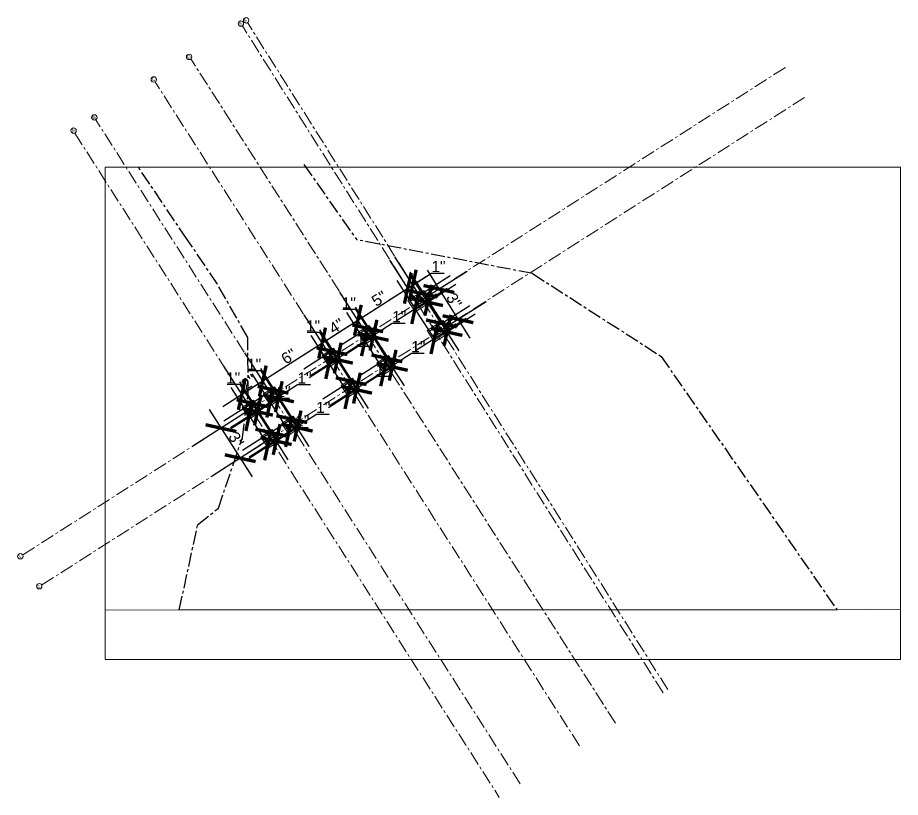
# Model space of a CAD drawing. Header units: metres. Extents: x 251860 to 269438, y 1966787 to 1972367.
# Drawn here: x 257310 to 257389.2, y 1970611 to 1970680.9 of the extents above; entities that cross this region are included whole.
import ezdxf

# ---------------------------------------------------------------- set-up
doc = ezdxf.new("R2010")
doc.units = ezdxf.units.M
doc.header["$MEASUREMENT"] = 0
doc.header["$PDMODE"] = 3
doc.header["$PDSIZE"] = -2
doc.linetypes.add('CENTER', pattern=[2, 1.25, -0.25, 0.25, -0.25])
doc.linetypes.add('HIDDEN', pattern=[9.525, 6.35, -3.175])
doc.layers.get('0').update_dxf_attribs({"linetype": 'CONTINUOUS', "lineweight": 100})
doc.layers.get('Defpoints').update_dxf_attribs({"linetype": 'CONTINUOUS'})
for name, color, linetype, lineweight in [('boundary', 1, 'CONTINUOUS', 35), ('JSP Col Cent', 45, 'CONTINUOUS', 5), ('JSP Grid No', 7, 'CONTINUOUS', 5), ('JSP PCC Marking', 9, 'CONTINUOUS', 5), ('JSP Pit Marking', 21, 'CONTINUOUS', 5), ('Wall', 7, 'CONTINUOUS', 20)]:
    doc.layers.add(name, color=color, linetype=linetype, lineweight=lineweight)
doc.styles.add('ARIAL', font='arial.ttf')
doc.styles.add('JSP', font='GOTHIC.TTF')
doc.dimstyles.new('dim style', dxfattribs={"dimtxt": 1, "dimasz": 2, "dimexe": 3, "dimexo": 0, "dimgap": 0.09, "dimtad": 1, "dimtoh": 1, "dimdec": 0, "dimzin": 0, "dimdsep": 46, "dimlunit": 4, "dimtxsty": 'ARIAL', "dimblk": 'ARCHTICK', "dimcen": 0.09, "dimdle": 2, "dimclrd": 5, "dimclre": 5, "dimclrt": 5, "dimadec": 0, "dimazin": 0, "dimtfac": 0.5, "dimtdec": 0, "dimtofl": 0, "dimtmove": 0, "dimatfit": 3, "dimfxl": 2, "dimtolj": 1, "dimtzin": 0, "dimarcsym": 1})

# ---------------------------------------------------------------- blocks, each defined once
blk = doc.blocks.new('A$C48713f20')
at = {"layer": 'Wall', "ltscale": 2, "true_color": 0x991b1e}
h = blk.add_hatch(color=244, dxfattribs=at)
h.dxf.hatch_style = 1
h.paths.add_polyline_path([(9, 12), (0, 12), (0, 0), (9, 0)])
at = {"layer": 'Wall', "ltscale": 2}
blk.add_lwpolyline([(0, 12), (9, 12), (9, 0), (0, 0)], close=True, dxfattribs=at)
blk = doc.blocks.new('_ArchTick')
at = {"color": 0, "linetype": 'ByBlock', "const_width": 0.15}
blk.add_lwpolyline([(-0.5, -0.5), (0.5, 0.5)], dxfattribs=at)
blk = doc.blocks.new('*D50')
at = {"layer": 'Defpoints', "color": 0, "ltscale": 2, "transparency": 16777216}
for p in [(257330.937, 1970645.824), (257332.662, 1970643.126), (257329.965, 1970641.403)]:
    blk.add_point(p, dxfattribs=at)
at = {"layer": 'Wall', "color": 5, "lineweight": -2, "ltscale": 2, "transparency": 16777216}
for p, q in [((257330.937, 1970645.824), (257325.713, 1970642.484)), ((257327.164, 1970645.785), (257331.042, 1970639.718)), ((257332.662, 1970643.126), (257327.437, 1970639.787))]:
    blk.add_line(p, q, dxfattribs=at)
at = {"layer": 'Wall', "color": 5, "lineweight": -2, "ltscale": 2, "transparency": 16777216, "xscale": 2, "yscale": 2, "zscale": 2}
for p, rotation in [((257328.241, 1970644.1), 122.5858946726183), ((257329.965, 1970641.403), 302.5858946726184)]:
    blk.add_blockref('_ArchTick', p, dxfattribs=dict(at, rotation=rotation))
at = {"layer": 'Wall', "color": 5, "ltscale": 2, "transparency": 16777216, "insert": (257329.609, 1970643.075), "char_height": 1, "attachment_point": 5, "rotation": 302.58589, "style": 'ARIAL'}
blk.add_mtext('\\A1;3"', dxfattribs=at)
blk = doc.blocks.new('*D51')
at = {"layer": 'Defpoints', "color": 0, "ltscale": 2, "transparency": 16777216}
for p in [(257331.988, 1970648.333), (257332.822, 1970647.028), (257330.937, 1970645.824)]:
    blk.add_point(p, dxfattribs=at)
at = {"layer": 'Wall', "color": 5, "lineweight": -2, "ltscale": 2, "transparency": 16777216}
for p, q in [((257332.822, 1970647.028), (257330.372, 1970650.861)), ((257328.418, 1970646.052), (257333.673, 1970649.41)), ((257330.937, 1970645.824), (257328.488, 1970649.656))]:
    blk.add_line(p, q, dxfattribs=at)
at = {"layer": 'Wall', "color": 5, "lineweight": -2, "ltscale": 2, "transparency": 16777216, "xscale": 2, "yscale": 2, "zscale": 2}
for p, rotation in [((257331.988, 1970648.333), 32.58589467348429), ((257330.103, 1970647.129), 212.5858946734843)]:
    blk.add_blockref('_ArchTick', p, dxfattribs=dict(at, rotation=rotation))
at = {"layer": 'Wall', "color": 5, "ltscale": 2, "transparency": 16777216, "insert": (257330.727, 1970648.23), "char_height": 1, "attachment_point": 5, "rotation": 32.58589, "style": 'ARIAL'}
blk.add_mtext('\\A1;2"', dxfattribs=at)
blk = doc.blocks.new('*D52')
at = {"layer": 'Defpoints', "color": 0, "ltscale": 2, "transparency": 16777216}
for p in [(257337.315, 1970651.738), (257338.149, 1970650.433), (257332.822, 1970647.028)]:
    blk.add_point(p, dxfattribs=at)
at = {"layer": 'Wall', "color": 5, "lineweight": -2, "ltscale": 2, "transparency": 16777216}
for p, q in [((257338.149, 1970650.433), (257335.699, 1970654.266)), ((257330.302, 1970647.256), (257339, 1970652.815)), ((257332.822, 1970647.028), (257330.372, 1970650.861))]:
    blk.add_line(p, q, dxfattribs=at)
at = {"layer": 'Wall', "color": 5, "lineweight": -2, "ltscale": 2, "transparency": 16777216, "xscale": 2, "yscale": 2, "zscale": 2}
for p, rotation in [((257337.315, 1970651.738), 32.58589467312824), ((257331.988, 1970648.333), 212.5858946731282)]:
    blk.add_blockref('_ArchTick', p, dxfattribs=dict(at, rotation=rotation))
at = {"layer": 'Wall', "color": 5, "ltscale": 2, "transparency": 16777216, "insert": (257334.328, 1970650.542), "char_height": 1, "attachment_point": 5, "rotation": 32.58589, "style": 'ARIAL'}
blk.add_mtext('\\A1;6"', dxfattribs=at)
blk = doc.blocks.new('*D53')
at = {"layer": 'Defpoints', "color": 0, "ltscale": 2, "transparency": 16777216}
for p in [(257340.524, 1970653.789), (257341.358, 1970652.485), (257338.149, 1970650.433)]:
    blk.add_point(p, dxfattribs=at)
at = {"layer": 'Wall', "color": 5, "lineweight": -2, "ltscale": 2, "transparency": 16777216}
for p, q in [((257341.358, 1970652.485), (257338.908, 1970656.317)), ((257335.63, 1970650.661), (257342.209, 1970654.867)), ((257338.149, 1970650.433), (257335.699, 1970654.266))]:
    blk.add_line(p, q, dxfattribs=at)
at = {"layer": 'Wall', "color": 5, "lineweight": -2, "ltscale": 2, "transparency": 16777216, "xscale": 2, "yscale": 2, "zscale": 2}
for p, rotation in [((257340.524, 1970653.789), 32.58589466905501), ((257337.315, 1970651.738), 212.585894669055)]:
    blk.add_blockref('_ArchTick', p, dxfattribs=dict(at, rotation=rotation))
at = {"layer": 'Wall', "color": 5, "ltscale": 2, "transparency": 16777216, "insert": (257338.602, 1970653.261), "char_height": 1, "attachment_point": 5, "rotation": 32.58589, "style": 'ARIAL'}
blk.add_mtext('\\A1;4"', dxfattribs=at)
blk = doc.blocks.new('*D54')
at = {"layer": 'Defpoints', "color": 0, "ltscale": 2, "transparency": 16777216}
for p in [(257346.29, 1970655.637), (257349.508, 1970653.88), (257347.997, 1970652.929)]:
    blk.add_point(p, dxfattribs=at)
at = {"layer": 'Wall', "color": 5, "lineweight": -2, "ltscale": 2, "transparency": 16777216}
for p, q in [((257346.29, 1970655.637), (257350.339, 1970658.188)), ((257346.735, 1970658.281), (257350.574, 1970652.188)), ((257347.997, 1970652.929), (257352.046, 1970655.48))]:
    blk.add_line(p, q, dxfattribs=at)
at = {"layer": 'Wall', "color": 5, "lineweight": -2, "ltscale": 2, "transparency": 16777216, "xscale": 2, "yscale": 2, "zscale": 2}
for p, rotation in [((257347.801, 1970656.589), 122.2135382044136), ((257349.508, 1970653.88), 302.2135382044136)]:
    blk.add_blockref('_ArchTick', p, dxfattribs=dict(at, rotation=rotation))
at = {"layer": 'Wall', "color": 5, "ltscale": 2, "transparency": 16777216, "insert": (257349.163, 1970655.555), "char_height": 1, "attachment_point": 5, "rotation": 302.21354, "style": 'ARIAL'}
blk.add_mtext('\\A1;3"', dxfattribs=at)
blk = doc.blocks.new('*D55')
at = {"layer": 'Defpoints', "color": 0, "ltscale": 2, "transparency": 16777216}
for p in [(257345.005, 1970656.654), (257345.839, 1970655.349), (257341.357, 1970652.486)]:
    blk.add_point(p, dxfattribs=at)
at = {"layer": 'Wall', "color": 5, "lineweight": -2, "ltscale": 2, "transparency": 16777216}
for p, q in [((257345.839, 1970655.349), (257343.389, 1970659.181)), ((257338.839, 1970652.712), (257346.69, 1970657.731)), ((257341.357, 1970652.486), (257338.908, 1970656.317))]:
    blk.add_line(p, q, dxfattribs=at)
at = {"layer": 'Wall', "color": 5, "lineweight": -2, "ltscale": 2, "transparency": 16777216, "xscale": 2, "yscale": 2, "zscale": 2}
for p, rotation in [((257345.005, 1970656.654), 32.58589452513453), ((257340.524, 1970653.789), 212.5858945251345)]:
    blk.add_blockref('_ArchTick', p, dxfattribs=dict(at, rotation=rotation))
at = {"layer": 'Wall', "color": 5, "ltscale": 2, "transparency": 16777216, "insert": (257342.442, 1970655.726), "char_height": 1, "attachment_point": 5, "rotation": 32.58589, "style": 'ARIAL'}
blk.add_mtext('\\A1;5"', dxfattribs=at)
blk = doc.blocks.new('*D56')
at = {"layer": 'Defpoints', "color": 0, "ltscale": 2, "transparency": 16777216}
for p in [(257345.456, 1970656.942), (257346.292, 1970655.634), (257345.839, 1970655.349)]:
    blk.add_point(p, dxfattribs=at)
at = {"layer": 'Wall', "color": 5, "lineweight": -2, "ltscale": 2, "transparency": 16777216}
for p, q in [((257346.292, 1970655.634), (257343.841, 1970659.47)), ((257345.839, 1970655.349), (257343.389, 1970659.181)), ((257345.456, 1970656.942), (257347.142, 1970658.019)), ((257347.142, 1970658.019), (257348.287, 1970658.019)), ((257343.32, 1970655.576), (257345.456, 1970656.942))]:
    blk.add_line(p, q, dxfattribs=at)
at = {"layer": 'Wall', "color": 5, "lineweight": -2, "ltscale": 2, "transparency": 16777216, "xscale": 2, "yscale": 2, "zscale": 2}
for p, rotation in [((257345.005, 1970656.654), 212.5858945251345), ((257345.456, 1970656.942), 32.58589452513453)]:
    blk.add_blockref('_ArchTick', p, dxfattribs=dict(at, rotation=rotation))
at = {"layer": 'Wall', "color": 5, "ltscale": 2, "transparency": 16777216, "insert": (257347.759, 1970658.611), "char_height": 1, "attachment_point": 5, "style": 'ARIAL'}
blk.add_mtext('\\A1;1"', dxfattribs=at)
blk = doc.blocks.new('*D57')
at = {"layer": 'Defpoints', "color": 0, "ltscale": 2, "transparency": 16777216}
for p in [(257331.546, 1970645.721), (257331.606, 1970645.627), (257330.835, 1970645.135)]:
    blk.add_point(p, dxfattribs=at)
at = {"layer": 'Wall', "color": 5, "lineweight": -2, "ltscale": 2, "transparency": 16777216}
for p, q in [((257330.835, 1970645.135), (257329.159, 1970647.757)), ((257331.606, 1970645.627), (257329.93, 1970648.249)), ((257331.546, 1970645.721), (257333.231, 1970646.798)), ((257333.231, 1970646.798), (257334.376, 1970646.798)), ((257329.09, 1970644.152), (257331.546, 1970645.721))]:
    blk.add_line(p, q, dxfattribs=at)
at = {"layer": 'Wall', "color": 5, "lineweight": -2, "ltscale": 2, "transparency": 16777216, "xscale": 2, "yscale": 2, "zscale": 2}
for p, rotation in [((257330.775, 1970645.229), 212.5858945251345), ((257331.546, 1970645.721), 32.58589452513453)]:
    blk.add_blockref('_ArchTick', p, dxfattribs=dict(at, rotation=rotation))
at = {"layer": 'Wall', "color": 5, "ltscale": 2, "transparency": 16777216, "insert": (257333.848, 1970647.391), "char_height": 1, "attachment_point": 5, "style": 'ARIAL'}
blk.add_mtext('\\A1;1"', dxfattribs=at)
blk = doc.blocks.new('*D58')
at = {"layer": 'Defpoints', "color": 0, "ltscale": 2, "transparency": 16777216}
for p in [(257331.025, 1970646.341), (257331.114, 1970646.397), (257331.606, 1970645.627)]:
    blk.add_point(p, dxfattribs=at)
at = {"layer": 'Wall', "color": 5, "lineweight": -2, "ltscale": 2, "transparency": 16777216}
for p, q in [((257329.948, 1970648.026), (257328.802, 1970648.026)), ((257331.025, 1970646.341), (257329.948, 1970648.026)), ((257331.114, 1970646.397), (257328.497, 1970644.725)), ((257332.594, 1970643.885), (257331.025, 1970646.341)), ((257331.606, 1970645.627), (257328.989, 1970643.955))]:
    blk.add_line(p, q, dxfattribs=at)
at = {"layer": 'Wall', "color": 5, "lineweight": -2, "ltscale": 2, "transparency": 16777216, "xscale": 2, "yscale": 2, "zscale": 2}
for p, rotation in [((257331.025, 1970646.341), 122.5858947971544), ((257331.517, 1970645.57), 302.5858947971544)]:
    blk.add_blockref('_ArchTick', p, dxfattribs=dict(at, rotation=rotation))
at = {"layer": 'Wall', "color": 5, "ltscale": 2, "transparency": 16777216, "insert": (257329.33, 1970648.618), "char_height": 1, "attachment_point": 5, "style": 'ARIAL'}
blk.add_mtext('\\A1;1"', dxfattribs=at)
blk = doc.blocks.new('*D32')
at = {"layer": 'Defpoints', "color": 0, "ltscale": 2, "transparency": 16777216}
for p in [(257333.231, 1970643.085), (257333.291, 1970642.991), (257332.52, 1970642.498)]:
    blk.add_point(p, dxfattribs=at)
at = {"layer": 'Wall', "color": 5, "lineweight": -2, "ltscale": 2, "transparency": 16777216}
for p, q in [((257333.291, 1970642.991), (257331.615, 1970645.613)), ((257332.52, 1970642.498), (257330.844, 1970645.121)), ((257333.231, 1970643.085), (257334.916, 1970644.162)), ((257334.916, 1970644.162), (257336.061, 1970644.162)), ((257330.775, 1970641.516), (257333.231, 1970643.085))]:
    blk.add_line(p, q, dxfattribs=at)
at = {"layer": 'Wall', "color": 5, "lineweight": -2, "ltscale": 2, "transparency": 16777216, "xscale": 2, "yscale": 2, "zscale": 2}
for p, rotation in [((257333.231, 1970643.085), 32.58589452513453), ((257332.46, 1970642.593), 212.5858945251345)]:
    blk.add_blockref('_ArchTick', p, dxfattribs=dict(at, rotation=rotation))
at = {"layer": 'Wall', "color": 5, "ltscale": 2, "transparency": 16777216, "insert": (257335.533, 1970644.754), "char_height": 1, "attachment_point": 5, "style": 'ARIAL'}
blk.add_mtext('\\A1;1"', dxfattribs=at)
blk = doc.blocks.new('*D33')
at = {"layer": 'Defpoints', "color": 0, "ltscale": 2, "transparency": 16777216}
for p in [(257332.71, 1970643.705), (257332.798, 1970643.761), (257333.291, 1970642.991)]:
    blk.add_point(p, dxfattribs=at)
at = {"layer": 'Wall', "color": 5, "lineweight": -2, "ltscale": 2, "transparency": 16777216}
for p, q in [((257331.633, 1970645.39), (257330.487, 1970645.39)), ((257332.71, 1970643.705), (257331.633, 1970645.39)), ((257332.798, 1970643.761), (257330.182, 1970642.089)), ((257334.279, 1970641.249), (257332.71, 1970643.705)), ((257333.291, 1970642.991), (257330.674, 1970641.319))]:
    blk.add_line(p, q, dxfattribs=at)
at = {"layer": 'Wall', "color": 5, "lineweight": -2, "ltscale": 2, "transparency": 16777216, "xscale": 2, "yscale": 2, "zscale": 2}
for p, rotation in [((257332.71, 1970643.705), 122.5858947971544), ((257333.202, 1970642.934), 302.5858947971544)]:
    blk.add_blockref('_ArchTick', p, dxfattribs=dict(at, rotation=rotation))
at = {"layer": 'Wall', "color": 5, "ltscale": 2, "transparency": 16777216, "insert": (257331.015, 1970645.982), "char_height": 1, "attachment_point": 5, "style": 'ARIAL'}
blk.add_mtext('\\A1;1"', dxfattribs=at)
blk = doc.blocks.new('*D34')
at = {"layer": 'Defpoints', "color": 0, "ltscale": 2, "transparency": 16777216}
for p in [(257334.404, 1970643.703), (257335.115, 1970644.29), (257335.175, 1970644.195)]:
    blk.add_point(p, dxfattribs=at)
at = {"layer": 'Wall', "color": 5, "lineweight": -2, "ltscale": 2, "transparency": 16777216}
for p, q in [((257335.175, 1970644.195), (257333.499, 1970646.817)), ((257334.404, 1970643.703), (257332.729, 1970646.325)), ((257335.115, 1970644.29), (257336.8, 1970645.367)), ((257336.8, 1970645.367), (257337.945, 1970645.367)), ((257332.659, 1970642.72), (257335.115, 1970644.29))]:
    blk.add_line(p, q, dxfattribs=at)
at = {"layer": 'Wall', "color": 5, "lineweight": -2, "ltscale": 2, "transparency": 16777216, "xscale": 2, "yscale": 2, "zscale": 2}
for p, rotation in [((257334.344, 1970643.797), 212.5858945251345), ((257335.115, 1970644.29), 32.58589452513453)]:
    blk.add_blockref('_ArchTick', p, dxfattribs=dict(at, rotation=rotation))
at = {"layer": 'Wall', "color": 5, "ltscale": 2, "transparency": 16777216, "insert": (257337.417, 1970645.959), "char_height": 1, "attachment_point": 5, "style": 'ARIAL'}
blk.add_mtext('\\A1;1"', dxfattribs=at)
blk = doc.blocks.new('*D35')
at = {"layer": 'Defpoints', "color": 0, "ltscale": 2, "transparency": 16777216}
for p in [(257334.594, 1970644.909), (257334.683, 1970644.966), (257335.175, 1970644.195)]:
    blk.add_point(p, dxfattribs=at)
at = {"layer": 'Wall', "color": 5, "lineweight": -2, "ltscale": 2, "transparency": 16777216}
for p, q in [((257333.517, 1970646.594), (257332.372, 1970646.594)), ((257334.594, 1970644.909), (257333.517, 1970646.594)), ((257334.683, 1970644.966), (257332.066, 1970643.293)), ((257336.163, 1970642.453), (257334.594, 1970644.909)), ((257335.175, 1970644.195), (257332.559, 1970642.523))]:
    blk.add_line(p, q, dxfattribs=at)
at = {"layer": 'Wall', "color": 5, "lineweight": -2, "ltscale": 2, "transparency": 16777216, "xscale": 2, "yscale": 2, "zscale": 2}
for p, rotation in [((257334.594, 1970644.909), 122.5858947971544), ((257335.086, 1970644.139), 302.5858947971544)]:
    blk.add_blockref('_ArchTick', p, dxfattribs=dict(at, rotation=rotation))
at = {"layer": 'Wall', "color": 5, "ltscale": 2, "transparency": 16777216, "insert": (257332.899, 1970647.186), "char_height": 1, "attachment_point": 5, "style": 'ARIAL'}
blk.add_mtext('\\A1;1"', dxfattribs=at)
blk = doc.blocks.new('*D36')
at = {"layer": 'Defpoints', "color": 0, "ltscale": 2, "transparency": 16777216}
for p in [(257333.43, 1970646.926), (257333.49, 1970646.831), (257332.72, 1970646.339)]:
    blk.add_point(p, dxfattribs=at)
at = {"layer": 'Wall', "color": 5, "lineweight": -2, "ltscale": 2, "transparency": 16777216}
for p, q in [((257333.49, 1970646.831), (257331.814, 1970649.453)), ((257332.72, 1970646.339), (257331.044, 1970648.961)), ((257333.43, 1970646.926), (257335.115, 1970648.003)), ((257335.115, 1970648.003), (257336.26, 1970648.003)), ((257330.974, 1970645.356), (257333.43, 1970646.926))]:
    blk.add_line(p, q, dxfattribs=at)
at = {"layer": 'Wall', "color": 5, "lineweight": -2, "ltscale": 2, "transparency": 16777216, "xscale": 2, "yscale": 2, "zscale": 2}
for p, rotation in [((257333.43, 1970646.926), 32.58589452513453), ((257332.659, 1970646.433), 212.5858945251345)]:
    blk.add_blockref('_ArchTick', p, dxfattribs=dict(at, rotation=rotation))
at = {"layer": 'Wall', "color": 5, "ltscale": 2, "transparency": 16777216, "insert": (257335.733, 1970648.595), "char_height": 1, "attachment_point": 5, "style": 'ARIAL'}
blk.add_mtext('\\A1;1"', dxfattribs=at)
blk = doc.blocks.new('*D37')
at = {"layer": 'Defpoints', "color": 0, "ltscale": 2, "transparency": 16777216}
for p in [(257332.909, 1970647.545), (257332.998, 1970647.602), (257333.49, 1970646.831)]:
    blk.add_point(p, dxfattribs=at)
at = {"layer": 'Wall', "color": 5, "lineweight": -2, "ltscale": 2, "transparency": 16777216}
for p, q in [((257331.832, 1970649.23), (257330.687, 1970649.23)), ((257332.909, 1970647.545), (257331.832, 1970649.23)), ((257332.998, 1970647.602), (257330.381, 1970645.929)), ((257334.478, 1970645.09), (257332.909, 1970647.545)), ((257333.49, 1970646.831), (257330.874, 1970645.159))]:
    blk.add_line(p, q, dxfattribs=at)
at = {"layer": 'Wall', "color": 5, "lineweight": -2, "ltscale": 2, "transparency": 16777216, "xscale": 2, "yscale": 2, "zscale": 2}
for p, rotation in [((257332.909, 1970647.545), 122.5858947971544), ((257333.401, 1970646.775), 302.5858947971544)]:
    blk.add_blockref('_ArchTick', p, dxfattribs=dict(at, rotation=rotation))
at = {"layer": 'Wall', "color": 5, "ltscale": 2, "transparency": 16777216, "insert": (257331.214, 1970649.822), "char_height": 1, "attachment_point": 5, "style": 'ARIAL'}
blk.add_mtext('\\A1;1"', dxfattribs=at)
blk = doc.blocks.new('*D38')
at = {"layer": 'Defpoints', "color": 0, "ltscale": 2, "transparency": 16777216}
for p in [(257340.442, 1970647.695), (257340.502, 1970647.6), (257339.732, 1970647.108)]:
    blk.add_point(p, dxfattribs=at)
at = {"layer": 'Wall', "color": 5, "lineweight": -2, "ltscale": 2, "transparency": 16777216}
for p, q in [((257340.502, 1970647.6), (257338.826, 1970650.222)), ((257339.732, 1970647.108), (257338.056, 1970649.73)), ((257340.442, 1970647.695), (257342.127, 1970648.772)), ((257342.127, 1970648.772), (257343.272, 1970648.772)), ((257337.986, 1970646.125), (257340.442, 1970647.695))]:
    blk.add_line(p, q, dxfattribs=at)
at = {"layer": 'Wall', "color": 5, "lineweight": -2, "ltscale": 2, "transparency": 16777216, "xscale": 2, "yscale": 2, "zscale": 2}
for p, rotation in [((257340.442, 1970647.695), 32.58589452513453), ((257339.672, 1970647.202), 212.5858945251345)]:
    blk.add_blockref('_ArchTick', p, dxfattribs=dict(at, rotation=rotation))
at = {"layer": 'Wall', "color": 5, "ltscale": 2, "transparency": 16777216, "insert": (257342.745, 1970649.364), "char_height": 1, "attachment_point": 5, "style": 'ARIAL'}
blk.add_mtext('\\A1;1"', dxfattribs=at)
blk = doc.blocks.new('*D39')
at = {"layer": 'Defpoints', "color": 0, "ltscale": 2, "transparency": 16777216}
for p in [(257339.921, 1970648.314), (257340.01, 1970648.371), (257340.502, 1970647.6)]:
    blk.add_point(p, dxfattribs=at)
at = {"layer": 'Wall', "color": 5, "lineweight": -2, "ltscale": 2, "transparency": 16777216}
for p, q in [((257338.844, 1970649.999), (257337.699, 1970649.999)), ((257339.921, 1970648.314), (257338.844, 1970649.999)), ((257340.01, 1970648.371), (257337.394, 1970646.698)), ((257341.491, 1970645.859), (257339.921, 1970648.314)), ((257340.502, 1970647.6), (257337.886, 1970645.928))]:
    blk.add_line(p, q, dxfattribs=at)
at = {"layer": 'Wall', "color": 5, "lineweight": -2, "ltscale": 2, "transparency": 16777216, "xscale": 2, "yscale": 2, "zscale": 2}
for p, rotation in [((257339.921, 1970648.314), 122.5858947971544), ((257340.414, 1970647.544), 302.5858947971544)]:
    blk.add_blockref('_ArchTick', p, dxfattribs=dict(at, rotation=rotation))
at = {"layer": 'Wall', "color": 5, "ltscale": 2, "transparency": 16777216, "insert": (257338.227, 1970650.591), "char_height": 1, "attachment_point": 5, "style": 'ARIAL'}
blk.add_mtext('\\A1;1"', dxfattribs=at)
blk = doc.blocks.new('*D40')
at = {"layer": 'Defpoints', "color": 0, "ltscale": 2, "transparency": 16777216}
for p in [(257338.719, 1970650.39), (257338.78, 1970650.296), (257338.009, 1970649.803)]:
    blk.add_point(p, dxfattribs=at)
at = {"layer": 'Wall', "color": 5, "lineweight": -2, "ltscale": 2, "transparency": 16777216}
for p, q in [((257338.009, 1970649.803), (257336.333, 1970652.425)), ((257338.78, 1970650.296), (257337.104, 1970652.918)), ((257338.719, 1970650.39), (257340.404, 1970651.467)), ((257340.404, 1970651.467), (257341.55, 1970651.467)), ((257336.264, 1970648.82), (257338.719, 1970650.39))]:
    blk.add_line(p, q, dxfattribs=at)
at = {"layer": 'Wall', "color": 5, "lineweight": -2, "ltscale": 2, "transparency": 16777216, "xscale": 2, "yscale": 2, "zscale": 2}
for p, rotation in [((257337.949, 1970649.897), 212.5858945251345), ((257338.719, 1970650.39), 32.58589452513453)]:
    blk.add_blockref('_ArchTick', p, dxfattribs=dict(at, rotation=rotation))
at = {"layer": 'Wall', "color": 5, "ltscale": 2, "transparency": 16777216, "insert": (257341.022, 1970652.059), "char_height": 1, "attachment_point": 5, "style": 'ARIAL'}
blk.add_mtext('\\A1;1"', dxfattribs=at)
blk = doc.blocks.new('*D41')
at = {"layer": 'Defpoints', "color": 0, "ltscale": 2, "transparency": 16777216}
for p in [(257338.199, 1970651.009), (257338.287, 1970651.066), (257338.78, 1970650.296)]:
    blk.add_point(p, dxfattribs=at)
at = {"layer": 'Wall', "color": 5, "lineweight": -2, "ltscale": 2, "transparency": 16777216}
for p, q in [((257337.121, 1970652.694), (257335.976, 1970652.694)), ((257338.199, 1970651.009), (257337.121, 1970652.694)), ((257338.287, 1970651.066), (257335.671, 1970649.393)), ((257339.768, 1970648.554), (257338.199, 1970651.009)), ((257338.78, 1970650.296), (257336.163, 1970648.623))]:
    blk.add_line(p, q, dxfattribs=at)
at = {"layer": 'Wall', "color": 5, "lineweight": -2, "ltscale": 2, "transparency": 16777216, "xscale": 2, "yscale": 2, "zscale": 2}
for p, rotation in [((257338.199, 1970651.009), 122.5858947971544), ((257338.691, 1970650.239), 302.5858947971544)]:
    blk.add_blockref('_ArchTick', p, dxfattribs=dict(at, rotation=rotation))
at = {"layer": 'Wall', "color": 5, "ltscale": 2, "transparency": 16777216, "insert": (257336.504, 1970653.286), "char_height": 1, "attachment_point": 5, "style": 'ARIAL'}
blk.add_mtext('\\A1;1"', dxfattribs=at)
blk = doc.blocks.new('*D42')
at = {"layer": 'Defpoints', "color": 0, "ltscale": 2, "transparency": 16777216}
for p in [(257342.941, 1970649.159), (257343.651, 1970649.746), (257343.712, 1970649.652)]:
    blk.add_point(p, dxfattribs=at)
at = {"layer": 'Wall', "color": 5, "lineweight": -2, "ltscale": 2, "transparency": 16777216}
for p, q in [((257343.712, 1970649.652), (257342.036, 1970652.274)), ((257342.941, 1970649.159), (257341.265, 1970651.781)), ((257343.651, 1970649.746), (257345.336, 1970650.823)), ((257345.336, 1970650.823), (257346.482, 1970650.823)), ((257341.196, 1970648.176), (257343.651, 1970649.746))]:
    blk.add_line(p, q, dxfattribs=at)
at = {"layer": 'Wall', "color": 5, "lineweight": -2, "ltscale": 2, "transparency": 16777216, "xscale": 2, "yscale": 2, "zscale": 2}
for p, rotation in [((257342.881, 1970649.253), 212.5858945251345), ((257343.651, 1970649.746), 32.58589452513453)]:
    blk.add_blockref('_ArchTick', p, dxfattribs=dict(at, rotation=rotation))
at = {"layer": 'Wall', "color": 5, "ltscale": 2, "transparency": 16777216, "insert": (257345.954, 1970651.415), "char_height": 1, "attachment_point": 5, "style": 'ARIAL'}
blk.add_mtext('\\A1;1"', dxfattribs=at)
blk = doc.blocks.new('*D43')
at = {"layer": 'Defpoints', "color": 0, "ltscale": 2, "transparency": 16777216}
for p in [(257343.13, 1970650.365), (257343.219, 1970650.422), (257343.712, 1970649.652)]:
    blk.add_point(p, dxfattribs=at)
at = {"layer": 'Wall', "color": 5, "lineweight": -2, "ltscale": 2, "transparency": 16777216}
for p, q in [((257342.053, 1970652.05), (257340.908, 1970652.05)), ((257343.13, 1970650.365), (257342.053, 1970652.05)), ((257343.219, 1970650.422), (257340.603, 1970648.75)), ((257344.7, 1970647.91), (257343.13, 1970650.365)), ((257343.712, 1970649.652), (257341.095, 1970647.979))]:
    blk.add_line(p, q, dxfattribs=at)
at = {"layer": 'Wall', "color": 5, "lineweight": -2, "ltscale": 2, "transparency": 16777216, "xscale": 2, "yscale": 2, "zscale": 2}
for p, rotation in [((257343.13, 1970650.365), 122.5858947971544), ((257343.623, 1970649.595), 302.5858947971544)]:
    blk.add_blockref('_ArchTick', p, dxfattribs=dict(at, rotation=rotation))
at = {"layer": 'Wall', "color": 5, "ltscale": 2, "transparency": 16777216, "insert": (257341.436, 1970652.642), "char_height": 1, "attachment_point": 5, "style": 'ARIAL'}
blk.add_mtext('\\A1;1"', dxfattribs=at)
blk = doc.blocks.new('*D44')
at = {"layer": 'Defpoints', "color": 0, "ltscale": 2, "transparency": 16777216}
for p in [(257341.929, 1970652.441), (257341.989, 1970652.347), (257341.218, 1970651.854)]:
    blk.add_point(p, dxfattribs=at)
at = {"layer": 'Wall', "color": 5, "lineweight": -2, "ltscale": 2, "transparency": 16777216}
for p, q in [((257341.989, 1970652.347), (257340.313, 1970654.969)), ((257341.218, 1970651.854), (257339.542, 1970654.476)), ((257341.929, 1970652.441), (257343.614, 1970653.518)), ((257343.614, 1970653.518), (257344.759, 1970653.518)), ((257339.473, 1970650.872), (257341.929, 1970652.441))]:
    blk.add_line(p, q, dxfattribs=at)
at = {"layer": 'Wall', "color": 5, "lineweight": -2, "ltscale": 2, "transparency": 16777216, "xscale": 2, "yscale": 2, "zscale": 2}
for p, rotation in [((257341.929, 1970652.441), 32.58589452513453), ((257341.158, 1970651.949), 212.5858945251345)]:
    blk.add_blockref('_ArchTick', p, dxfattribs=dict(at, rotation=rotation))
at = {"layer": 'Wall', "color": 5, "ltscale": 2, "transparency": 16777216, "insert": (257344.231, 1970654.11), "char_height": 1, "attachment_point": 5, "style": 'ARIAL'}
blk.add_mtext('\\A1;1"', dxfattribs=at)
blk = doc.blocks.new('*D45')
at = {"layer": 'Defpoints', "color": 0, "ltscale": 2, "transparency": 16777216}
for p in [(257341.408, 1970653.06), (257341.496, 1970653.117), (257341.989, 1970652.347)]:
    blk.add_point(p, dxfattribs=at)
at = {"layer": 'Wall', "color": 5, "lineweight": -2, "ltscale": 2, "transparency": 16777216}
for p, q in [((257340.331, 1970654.746), (257339.185, 1970654.746)), ((257341.408, 1970653.06), (257340.331, 1970654.746)), ((257341.496, 1970653.117), (257338.88, 1970651.445)), ((257342.977, 1970650.605), (257341.408, 1970653.06)), ((257341.989, 1970652.347), (257339.372, 1970650.674))]:
    blk.add_line(p, q, dxfattribs=at)
at = {"layer": 'Wall', "color": 5, "lineweight": -2, "ltscale": 2, "transparency": 16777216, "xscale": 2, "yscale": 2, "zscale": 2}
for p, rotation in [((257341.408, 1970653.06), 122.5858947971544), ((257341.9, 1970652.29), 302.5858947971544)]:
    blk.add_blockref('_ArchTick', p, dxfattribs=dict(at, rotation=rotation))
at = {"layer": 'Wall', "color": 5, "ltscale": 2, "transparency": 16777216, "insert": (257339.713, 1970655.338), "char_height": 1, "attachment_point": 5, "style": 'ARIAL'}
blk.add_mtext('\\A1;1"', dxfattribs=at)
blk = doc.blocks.new('*D46')
at = {"layer": 'Defpoints', "color": 0, "ltscale": 2, "transparency": 16777216}
for p in [(257348.567, 1970652.888), (257348.627, 1970652.794), (257347.45, 1970652.042)]:
    blk.add_point(p, dxfattribs=at)
at = {"layer": 'Wall', "color": 5, "lineweight": -2, "ltscale": 2, "transparency": 16777216}
for p, q in [((257347.45, 1970652.042), (257345.774, 1970654.664)), ((257348.627, 1970652.794), (257346.951, 1970655.416)), ((257345.705, 1970651.059), (257350.252, 1970653.965))]:
    blk.add_line(p, q, dxfattribs=at)
at = {"layer": 'Wall', "color": 5, "lineweight": -2, "ltscale": 2, "transparency": 16777216, "xscale": 2, "yscale": 2, "zscale": 2}
for p, rotation in [((257348.567, 1970652.888), 32.58589452513453), ((257347.39, 1970652.136), 212.5858945251345)]:
    blk.add_blockref('_ArchTick', p, dxfattribs=dict(at, rotation=rotation))
at = {"layer": 'Wall', "color": 5, "ltscale": 2, "transparency": 16777216, "insert": (257347.66, 1970653.011), "char_height": 1, "attachment_point": 5, "rotation": 32.58589, "style": 'ARIAL'}
blk.add_mtext('\\A1;1"', dxfattribs=at)
blk = doc.blocks.new('*D47')
at = {"layer": 'Defpoints', "color": 0, "ltscale": 2, "transparency": 16777216}
for p in [(257347.729, 1970653.304), (257348.035, 1970653.5), (257348.221, 1970652.534)]:
    blk.add_point(p, dxfattribs=at)
at = {"layer": 'Wall', "color": 5, "lineweight": -2, "ltscale": 2, "transparency": 16777216}
for p, q in [((257349.605, 1970651.045), (257346.958, 1970655.186)), ((257347.729, 1970653.304), (257350.563, 1970655.116)), ((257348.221, 1970652.534), (257351.056, 1970654.346))]:
    blk.add_line(p, q, dxfattribs=at)
at = {"layer": 'Wall', "color": 5, "lineweight": -2, "ltscale": 2, "transparency": 16777216, "xscale": 2, "yscale": 2, "zscale": 2}
for p, rotation in [((257348.035, 1970653.5), 122.5858947971544), ((257348.528, 1970652.73), 302.5858947971544)]:
    blk.add_blockref('_ArchTick', p, dxfattribs=dict(at, rotation=rotation))
at = {"layer": 'Wall', "color": 5, "ltscale": 2, "transparency": 16777216, "insert": (257348.78, 1970653.434), "char_height": 1, "attachment_point": 5, "rotation": 302.58589, "style": 'ARIAL'}
blk.add_mtext('\\A1;1"', dxfattribs=at)
blk = doc.blocks.new('*D48')
at = {"layer": 'Defpoints', "color": 0, "ltscale": 2, "transparency": 16777216}
for p in [(257346.844, 1970655.583), (257346.904, 1970655.489), (257345.728, 1970654.737)]:
    blk.add_point(p, dxfattribs=at)
at = {"layer": 'Wall', "color": 5, "lineweight": -2, "ltscale": 2, "transparency": 16777216}
for p, q in [((257346.904, 1970655.489), (257345.228, 1970658.111)), ((257345.728, 1970654.737), (257344.052, 1970657.359)), ((257343.982, 1970653.754), (257348.529, 1970656.66))]:
    blk.add_line(p, q, dxfattribs=at)
at = {"layer": 'Wall', "color": 5, "lineweight": -2, "ltscale": 2, "transparency": 16777216, "xscale": 2, "yscale": 2, "zscale": 2}
for p, rotation in [((257346.844, 1970655.583), 32.58589452513453), ((257345.667, 1970654.831), 212.5858945251345)]:
    blk.add_blockref('_ArchTick', p, dxfattribs=dict(at, rotation=rotation))
at = {"layer": 'Wall', "color": 5, "ltscale": 2, "transparency": 16777216, "insert": (257345.937, 1970655.706), "char_height": 1, "attachment_point": 5, "rotation": 32.58589, "style": 'ARIAL'}
blk.add_mtext('\\A1;1"', dxfattribs=at)
blk = doc.blocks.new('*D49')
at = {"layer": 'Defpoints', "color": 0, "ltscale": 2, "transparency": 16777216}
for p in [(257346.006, 1970655.999), (257346.286, 1970656.178), (257346.498, 1970655.229)]:
    blk.add_point(p, dxfattribs=at)
at = {"layer": 'Wall', "color": 5, "lineweight": -2, "ltscale": 2, "transparency": 16777216}
for p, q in [((257347.855, 1970653.723), (257345.209, 1970657.864)), ((257346.006, 1970655.999), (257348.814, 1970657.794)), ((257346.498, 1970655.229), (257349.306, 1970657.024))]:
    blk.add_line(p, q, dxfattribs=at)
at = {"layer": 'Wall', "color": 5, "lineweight": -2, "ltscale": 2, "transparency": 16777216, "xscale": 2, "yscale": 2, "zscale": 2}
for p, rotation in [((257346.286, 1970656.178), 122.5858947971544), ((257346.778, 1970655.408), 302.5858947971544)]:
    blk.add_blockref('_ArchTick', p, dxfattribs=dict(at, rotation=rotation))
at = {"layer": 'Wall', "color": 5, "ltscale": 2, "transparency": 16777216, "insert": (257347.031, 1970656.112), "char_height": 1, "attachment_point": 5, "rotation": 302.58589, "style": 'ARIAL'}
blk.add_mtext('\\A1;1"', dxfattribs=at)

msp = doc.modelspace()

# ---------------------------------------------------------------- linework, layer by layer
at = {"layer": 'boundary', "linetype": 'CENTER', "lineweight": -3}
for p, q in [((257325.20017, 1970661.04603), (257320.81408, 1970667.52449)), ((257356.18924, 1970657.98169), (257340.42612, 1970661.00316)), ((257356.18924, 1970657.98169), (257367.75064, 1970650.54125)), ((257367.75064, 1970650.54125), (257383.54903, 1970627.78152))]:
    msp.add_line(p, q, dxfattribs=at)
for points in [[(257335.6813, 1970667.76025), (257340.42612, 1970661.00316)], [(257324.49861, 1970627.78152), (257326.14479, 1970635.41254), (257328.00555, 1970636.91745), (257330.15481, 1970643.24426), (257330.67279, 1970647.10292), (257330.65237, 1970652.23128), (257327.92547, 1970657.02065), (257325.20017, 1970661.04603)]]:
    msp.add_lwpolyline(points, dxfattribs=at)
at = {"layer": 'JSP Col Cent', "color": 6, "linetype": 'CENTER'}
for p, q in [((257367.92096, 1970620.35516), (257330.15749, 1970680.19955)), ((257368.3482, 1970620.62824), (257330.62587, 1970680.49892)), ((257363.64254, 1970617.62048), (257325.53272, 1970677.24349)), ((257310.44075, 1970632.72272), (257378.98256, 1970676.53327)), ((257360.43335, 1970615.56923), (257322.32352, 1970675.19223)), ((257312.16484, 1970630.02536), (257380.70665, 1970673.83591)), ((257355.10598, 1970612.16408), (257316.99616, 1970671.78709)), ((257315.11202, 1970670.58278), (257353.22184, 1970610.95978))]:
    msp.add_line(p, q, dxfattribs=at)
at = {"layer": 'JSP Grid No'}
for centre in [(257330.49504, 1970680.7036), (257330.02666, 1970680.40422), (257325.37961, 1970677.42816), (257322.20641, 1970675.39991), (257316.86897, 1970671.99221), (257315.00866, 1970670.80314), (257310.22901, 1970632.59003), (257311.92755, 1970629.91214)]:
    msp.add_circle(centre, 0.24291, dxfattribs=at)
at = {"layer": 'JSP PCC Marking', "linetype": 'HIDDEN', "ltscale": 3}
for points in [[(257345.02492, 1970655.55331), (257346.45841, 1970656.46957), (257347.1149, 1970655.44248), (257345.68142, 1970654.52623)], [(257340.5155, 1970652.67098), (257341.54278, 1970653.32759), (257342.19927, 1970652.30051), (257341.17199, 1970651.64389)], [(257346.74764, 1970652.85811), (257348.18113, 1970653.77437), (257348.83762, 1970652.74728), (257347.40413, 1970651.83103)], [(257337.3063, 1970650.61972), (257338.33358, 1970651.27634), (257338.99007, 1970650.24926), (257337.96279, 1970649.59264)], [(257342.23822, 1970649.97578), (257343.2655, 1970650.63239), (257343.92199, 1970649.60531), (257342.89471, 1970648.94869)], [(257339.02902, 1970647.92452), (257340.0563, 1970648.58114), (257340.71279, 1970647.55405), (257339.68551, 1970646.89744)], [(257332.0167, 1970647.1555), (257333.04398, 1970647.81211), (257333.70047, 1970646.78503), (257332.67319, 1970646.12841)], [(257330.13256, 1970645.95119), (257331.15984, 1970646.60781), (257331.81634, 1970645.58072), (257330.78906, 1970644.92411)], [(257333.70166, 1970644.51938), (257334.72894, 1970645.176), (257335.38543, 1970644.14891), (257334.35815, 1970643.49229)], [(257331.81752, 1970643.31507), (257332.8448, 1970643.97169), (257333.50129, 1970642.94461), (257332.47401, 1970642.28799)]]:
    msp.add_lwpolyline(points, close=True, dxfattribs=at)
at = {"layer": 'JSP Pit Marking'}
for points in [[(257345.23541, 1970655.50698), (257346.41208, 1970656.25908), (257346.90442, 1970655.48881), (257345.72775, 1970654.73671)], [(257340.72598, 1970652.62464), (257341.49644, 1970653.11711), (257341.98878, 1970652.34684), (257341.21832, 1970651.85438)], [(257346.95813, 1970652.81178), (257348.1348, 1970653.56388), (257348.62713, 1970652.79361), (257347.45047, 1970652.04151)], [(257337.51679, 1970650.57339), (257338.28725, 1970651.06585), (257338.77959, 1970650.29559), (257338.00913, 1970649.80313)], [(257342.4487, 1970649.92944), (257343.21916, 1970650.42191), (257343.7115, 1970649.65164), (257342.94104, 1970649.15918)], [(257339.23951, 1970647.87819), (257340.00997, 1970648.37065), (257340.50231, 1970647.60039), (257339.73185, 1970647.10792)], [(257332.22719, 1970647.10916), (257332.99765, 1970647.60163), (257333.48999, 1970646.83136), (257332.71953, 1970646.3389)], [(257330.34305, 1970645.90486), (257331.11351, 1970646.39732), (257331.60585, 1970645.62706), (257330.83539, 1970645.13459)], [(257333.91214, 1970644.47305), (257334.6826, 1970644.96551), (257335.17494, 1970644.19524), (257334.40448, 1970643.70278)], [(257332.028, 1970643.26874), (257332.79846, 1970643.7612), (257333.2908, 1970642.99094), (257332.52034, 1970642.49848)]]:
    msp.add_lwpolyline(points, close=True, dxfattribs=at)
at = {"layer": 'Wall', "ltscale": 2}
for p, q in [((257331.01953, 1970645.6954), (257331.26577, 1970645.31017)), ((257324.49861, 1970627.78152), (257317.83691, 1970627.75554)), ((257383.54903, 1970627.78152), (257324.49861, 1970627.78152)), ((257383.54903, 1970627.78152), (257389.22197, 1970627.85351))]:
    msp.add_line(p, q, dxfattribs=at)
msp.add_lwpolyline([(257317.83691, 1970667.52449), (257389.22197, 1970667.52449), (257389.22197, 1970623.34428), (257317.83691, 1970623.34428)], close=True, dxfattribs=at)

# ---------------------------------------------------------------- block references
at = {"layer": 'Wall', "ltscale": 2, "xscale": 0.0254, "yscale": 0.0254, "zscale": 0.0254, "rotation": 32.58589467240345}
for p in [(257345.81559, 1970655.23596), (257346.22087, 1970655.49501), (257347.94276, 1970652.80112), (257341.30617, 1970652.35363), (257347.53831, 1970652.54076), (257338.09665, 1970650.30286), (257343.02888, 1970649.65842), (257339.81968, 1970647.60717), (257332.80737, 1970646.83814), (257330.92323, 1970645.63384), (257334.52133, 1970644.15664), (257332.64732, 1970642.93648)]:
    msp.add_blockref('A$C48713f20', p, dxfattribs=at)

# ---------------------------------------------------------------- texts
at = {"layer": 'JSP Grid No', "style": 'JSP'}
for s, p in [('F', (257330.42659, 1970680.49626)), ('E', (257329.95821, 1970680.19688)), ('D', (257325.31115, 1970677.22081)), ('C', (257322.13796, 1970675.19257)), ('B', (257316.80051, 1970671.78487)), ('A', (257314.9402, 1970670.5958)), ('1', (257310.16056, 1970632.38269)), ('2', (257311.85909, 1970629.7048))]:
    msp.add_text(s, height=0.3048, rotation=32.5858945, dxfattribs=at).set_placement(p)

# ---------------------------------------------------------------- dimensions: what is measured, and where the dimension line sits
at = {"layer": 'Wall', "ltscale": 2}
for base, p1, p2, angle, picture, middle in [((257345.45633, 1970656.94196), (257345.8391, 1970655.34864), (257346.29226, 1970655.63415), 32.5858945, '*D56', (257347.75913, 1970658.61113)), ((257345.00505, 1970656.65351), (257341.35738, 1970652.48574), (257345.8391, 1970655.34864), 32.5858945, '*D55', (257342.44224, 1970655.72576)), ((257346.84414, 1970655.58312), (257345.72775, 1970654.73671), (257346.90442, 1970655.48881), 32.5858945, '*D48', (257345.93695, 1970655.70592)), ((257341.40778, 1970653.06043), (257341.98878, 1970652.34684), (257341.49644, 1970653.11711), 122.5858948, '*D45', (257339.71303, 1970655.33765)), ((257341.9285, 1970652.44115), (257341.21832, 1970651.85438), (257341.98878, 1970652.34684), 32.5858945, '*D44', (257344.2313, 1970654.11032)), ((257348.56685, 1970652.88792), (257347.45047, 1970652.04151), (257348.62713, 1970652.79361), 32.5858945, '*D46', (257347.65967, 1970653.01072)), ((257338.19858, 1970651.00918), (257338.77959, 1970650.29559), (257338.28725, 1970651.06585), 122.5858948, '*D41', (257336.50383, 1970653.2864)), ((257343.1305, 1970650.36523), (257343.7115, 1970649.65164), (257343.21916, 1970650.42191), 122.5858948, '*D43', (257341.43574, 1970652.64245)), ((257338.71931, 1970650.3899), (257338.00913, 1970649.80313), (257338.77959, 1970650.29559), 32.5858945, '*D40', (257341.0221, 1970652.05907)), ((257343.65122, 1970649.74595), (257342.94104, 1970649.15918), (257343.7115, 1970649.65164), 32.5858945, '*D42', (257345.95402, 1970651.41512)), ((257339.9213, 1970648.31398), (257340.50231, 1970647.60039), (257340.00997, 1970648.37065), 122.5858948, '*D39', (257338.22655, 1970650.59119)), ((257332.90898, 1970647.54495), (257333.48999, 1970646.83136), (257332.99765, 1970647.60163), 122.5858948, '*D37', (257331.21423, 1970649.82217)), ((257340.44203, 1970647.69469), (257339.73185, 1970647.10792), (257340.50231, 1970647.60039), 32.5858945, '*D38', (257342.74482, 1970649.36387)), ((257331.02484, 1970646.34065), (257331.60585, 1970645.62706), (257331.11351, 1970646.39732), 122.5858948, '*D58', (257329.33009, 1970648.61786)), ((257333.42971, 1970646.92567), (257332.71953, 1970646.3389), (257333.48999, 1970646.83136), 32.5858945, '*D36', (257335.7325, 1970648.59484)), ((257331.54557, 1970645.72136), (257330.83539, 1970645.13459), (257331.60585, 1970645.62706), 32.5858945, '*D57', (257333.84837, 1970647.39054)), ((257334.59394, 1970644.90883), (257335.17494, 1970644.19524), (257334.6826, 1970644.96551), 122.5858948, '*D35', (257332.89918, 1970647.18605)), ((257335.11466, 1970644.28955), (257334.40448, 1970643.70278), (257335.17494, 1970644.19524), 32.5858945, '*D34', (257337.41746, 1970645.95872)), ((257332.7098, 1970643.70453), (257333.2908, 1970642.99094), (257332.79846, 1970643.7612), 122.5858948, '*D33', (257331.01504, 1970645.98175)), ((257333.23052, 1970643.08525), (257332.52034, 1970642.49848), (257333.2908, 1970642.99094), 32.5858945, '*D32', (257335.53332, 1970644.75442))]:
    dim = msp.add_linear_dim(base=base, p1=p1, p2=p2, angle=angle, dimstyle='dim style', dxfattribs=at)
    dim.commit()
    dim.dimension.update_dxf_attribs({"geometry": picture, "text_midpoint": middle})
for base, p1, p2, angle, picture, middle, dimtype in [((257346.286, 1970656.1785), (257346.49821, 1970655.22918), (257346.00587, 1970655.99944), 122.5858948, '*D49', (257346.53217, 1970655.79336), 160), ((257348.03541, 1970653.50035), (257348.22093, 1970652.53397), (257347.72859, 1970653.30424), 122.5858948, '*D47', (257348.28158, 1970653.11522), 160), ((257329.96494, 1970641.40283), (257330.93746, 1970645.82381), (257332.66155, 1970643.12645), 302.5858947, '*D50', (257329.1029, 1970642.75151), 161)]:
    dim = msp.add_linear_dim(base=base, p1=p1, p2=p2, angle=angle, dimstyle='dim style', dxfattribs=at)
    dim.commit()
    dim.dimension.update_dxf_attribs({"geometry": picture, "text_midpoint": middle, "dimtype": dimtype})
for p1, p2, distance, picture, middle in [((257346.2904, 1970655.6371), (257347.99697, 1970652.92854), 1.7856, '*D54', (257349.16283, 1970655.55501)), ((257338.14896, 1970650.43325), (257341.35816, 1970652.48451), 1.54866, '*D53', (257338.60176, 1970653.26088)), ((257332.8216, 1970647.02811), (257338.14896, 1970650.43325), 1.54866, '*D52', (257334.32778, 1970650.54159)), ((257330.93746, 1970645.82381), (257332.8216, 1970647.02811), 1.54866, '*D51', (257330.72662, 1970648.22968))]:
    dim = msp.add_aligned_dim(p1=p1, p2=p2, distance=distance, dimstyle='dim style', dxfattribs=at)
    dim.commit()
    dim.dimension.update_dxf_attribs({"geometry": picture, "text_midpoint": middle})

doc.saveas('drawing.dxf')
